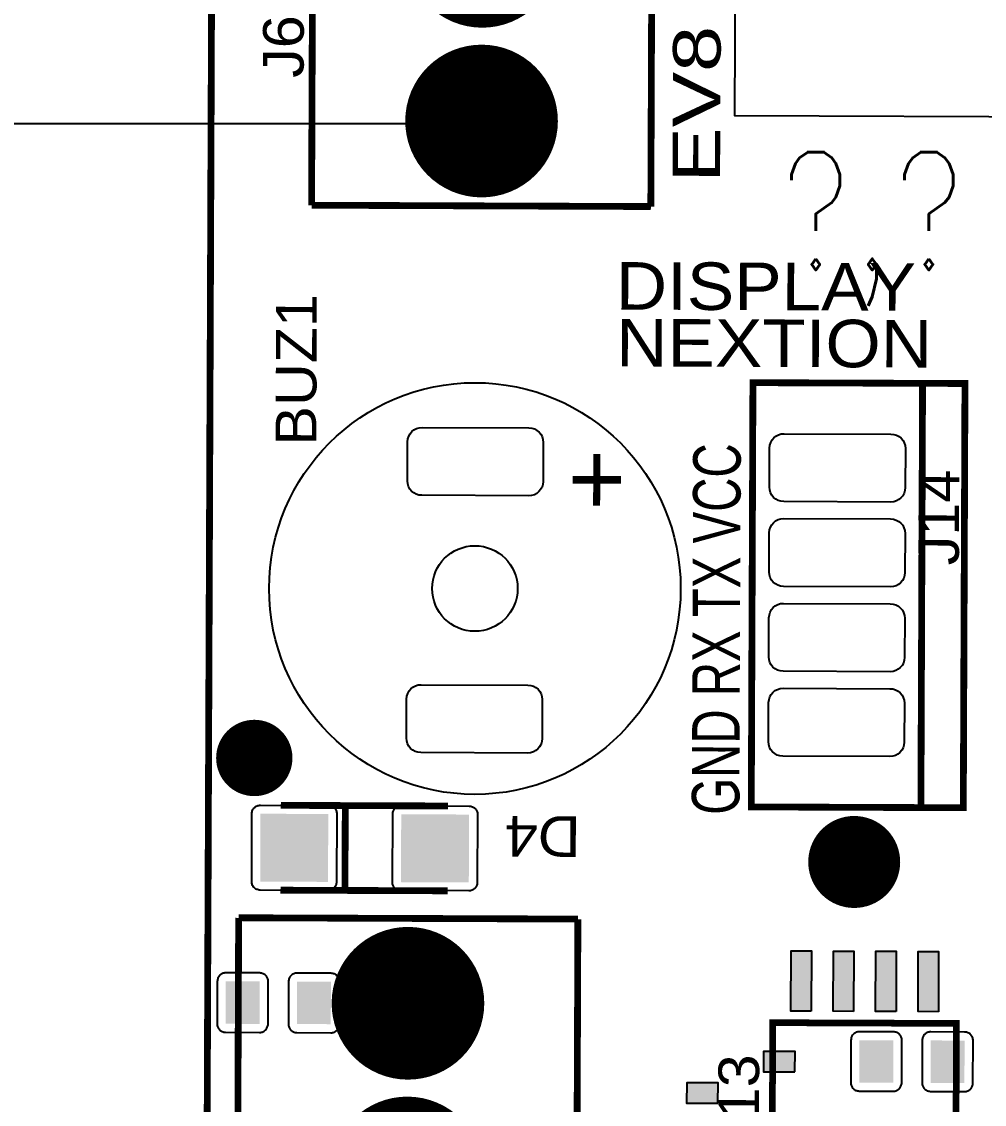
# Model space of a CAD drawing. Header units: millimetres. Extents: x 2766.7 to 2787.4, y 1526.7 to 1542.9.
# Drawn here: x 2770.462 to 2771.994, y 1532.794 to 1534.517 of the extents above; entities that cross this region are included whole.
import ezdxf
from ezdxf.enums import TextEntityAlignment as Align

# ---------------------------------------------------------------- set-up
doc = ezdxf.new("R2010")
doc.units = ezdxf.units.MM
for name, color, linetype in [('SYMS', 7, 'Continuous'), ('TAGS', 150, 'Continuous'), ('WIRES', 7, 'Continuous'), ('XREF', 7, 'Continuous')]:
    doc.layers.add(name, color=color, linetype=linetype)
doc.styles.get("Standard").update_dxf_attribs({"font": 'arial.ttf'})
doc.styles.add('WD', font='romans.shx')

# ---------------------------------------------------------------- blocks, each defined once
blk = doc.blocks.new('RPAD')
blk.add_trace([(-0.5, -0.5), (-0.5, 0.5), (0.5, -0.5), (0.5, 0.5)])
blk = doc.blocks.new('EPAD')
at = {"const_width": 0.5}
blk.add_lwpolyline([(-0.25, 0, 1), (0.25, 0, 1)], format="xyb", close=True, dxfattribs=at)
blk = doc.blocks.new('to')
for points in [[(2.3851, -0.683), (2.3851, -0.643), (2.385, -0.642), (2.3849, -0.641), (2.3846, -0.64), (2.3843, -0.6391), (2.3839, -0.6382), (2.3834, -0.6374), (2.3828, -0.6366), (2.3822, -0.6359), (2.3815, -0.6353), (2.3807, -0.6347), (2.3799, -0.6342), (2.379, -0.6338), (2.3781, -0.6335), (2.3771, -0.6332), (2.3761, -0.6331), (2.3751, -0.633), (2.3251, -0.633), (2.324, -0.6331), (2.323, -0.6332), (2.322, -0.6335), (2.3211, -0.6338), (2.3202, -0.6342), (2.3194, -0.6347), (2.3187, -0.6353), (2.318, -0.6359), (2.3173, -0.6366), (2.3167, -0.6374), (2.3162, -0.6382), (2.3158, -0.6391), (2.3155, -0.64), (2.3153, -0.641), (2.3151, -0.642), (2.3151, -0.643), (2.3151, -0.683), (2.3151, -0.6841), (2.3153, -0.6851), (2.3155, -0.686), (2.3158, -0.6869), (2.3162, -0.6878), (2.3167, -0.6886), (2.3173, -0.6894), (2.318, -0.6901), (2.3187, -0.6908), (2.3194, -0.6913), (2.3202, -0.6918), (2.3211, -0.6922), (2.322, -0.6926), (2.323, -0.6928), (2.324, -0.693), (2.3251, -0.693), (2.3751, -0.693), (2.3761, -0.693), (2.3771, -0.6928), (2.3781, -0.6926), (2.379, -0.6922), (2.3799, -0.6918), (2.3807, -0.6913), (2.3815, -0.6908), (2.3822, -0.6901), (2.3828, -0.6894), (2.3834, -0.6886), (2.3839, -0.6878), (2.3843, -0.6869), (2.3846, -0.686), (2.3849, -0.6851), (2.385, -0.6841), (2.3851, -0.683)], [(2.4828, -0.7631), (2.4828, -0.6831), (2.4829, -0.682), (2.483, -0.681), (2.4833, -0.68), (2.4836, -0.6791), (2.484, -0.6782), (2.4845, -0.6774), (2.4851, -0.6767), (2.4857, -0.6759), (2.4864, -0.6753), (2.4872, -0.6747), (2.488, -0.6742), (2.4889, -0.6738), (2.4898, -0.6735), (2.4908, -0.6733), (2.4918, -0.6731), (2.4928, -0.6731), (2.5728, -0.6731), (2.5739, -0.6731), (2.5749, -0.6733), (2.5759, -0.6735), (2.5768, -0.6738), (2.5777, -0.6742), (2.5785, -0.6747), (2.5793, -0.6753), (2.58, -0.6759), (2.5806, -0.6767), (2.5812, -0.6774), (2.5817, -0.6782), (2.5821, -0.6791), (2.5824, -0.68), (2.5826, -0.681), (2.5828, -0.682), (2.5828, -0.6831), (2.5828, -0.7631), (2.5828, -0.7641), (2.5826, -0.7651), (2.5824, -0.7661), (2.5821, -0.767), (2.5817, -0.7679), (2.5812, -0.7687), (2.5806, -0.7695), (2.58, -0.7702), (2.5793, -0.7708), (2.5785, -0.7714), (2.5777, -0.7719), (2.5768, -0.7723), (2.5759, -0.7726), (2.5749, -0.7729), (2.5739, -0.773), (2.5728, -0.7731), (2.4928, -0.7731), (2.4918, -0.773), (2.4908, -0.7729), (2.4898, -0.7726), (2.4889, -0.7723), (2.488, -0.7719), (2.4872, -0.7714), (2.4864, -0.7708), (2.4857, -0.7702), (2.4851, -0.7695), (2.4845, -0.7687), (2.484, -0.7679), (2.4836, -0.767), (2.4833, -0.7661), (2.483, -0.7651), (2.4829, -0.7641), (2.4828, -0.7631)], [(2.3851, -0.767), (2.3851, -0.727), (2.385, -0.726), (2.3849, -0.725), (2.3846, -0.724), (2.3843, -0.7231), (2.3839, -0.7222), (2.3834, -0.7214), (2.3828, -0.7206), (2.3822, -0.7199), (2.3815, -0.7193), (2.3807, -0.7187), (2.3799, -0.7182), (2.379, -0.7178), (2.3781, -0.7175), (2.3771, -0.7172), (2.3761, -0.7171), (2.3751, -0.717), (2.3251, -0.717), (2.324, -0.7171), (2.323, -0.7172), (2.322, -0.7175), (2.3211, -0.7178), (2.3202, -0.7182), (2.3194, -0.7187), (2.3187, -0.7193), (2.318, -0.7199), (2.3173, -0.7206), (2.3167, -0.7214), (2.3162, -0.7222), (2.3158, -0.7231), (2.3155, -0.724), (2.3153, -0.725), (2.3151, -0.726), (2.3151, -0.727), (2.3151, -0.767), (2.3151, -0.7681), (2.3153, -0.7691), (2.3155, -0.77), (2.3158, -0.7709), (2.3162, -0.7718), (2.3167, -0.7726), (2.3173, -0.7734), (2.318, -0.7741), (2.3187, -0.7748), (2.3194, -0.7753), (2.3202, -0.7758), (2.3211, -0.7762), (2.322, -0.7766), (2.323, -0.7768), (2.324, -0.777), (2.3251, -0.777), (2.3751, -0.777), (2.3761, -0.777), (2.3771, -0.7768), (2.3781, -0.7766), (2.379, -0.7762), (2.3799, -0.7758), (2.3807, -0.7753), (2.3815, -0.7748), (2.3822, -0.7741), (2.3828, -0.7734), (2.3834, -0.7726), (2.3839, -0.7718), (2.3843, -0.7709), (2.3846, -0.77), (2.3849, -0.7691), (2.385, -0.7681), (2.3851, -0.767)], [(2.4828, -0.9291), (2.4828, -0.8491), (2.4829, -0.848), (2.483, -0.847), (2.4833, -0.846), (2.4836, -0.8451), (2.484, -0.8442), (2.4845, -0.8434), (2.4851, -0.8427), (2.4857, -0.8419), (2.4864, -0.8413), (2.4872, -0.8407), (2.488, -0.8402), (2.4889, -0.8398), (2.4898, -0.8395), (2.4908, -0.8393), (2.4918, -0.8391), (2.4928, -0.8391), (2.5728, -0.8391), (2.5739, -0.8391), (2.5749, -0.8393), (2.5759, -0.8395), (2.5768, -0.8398), (2.5777, -0.8402), (2.5785, -0.8407), (2.5793, -0.8413), (2.58, -0.8419), (2.5806, -0.8427), (2.5812, -0.8434), (2.5817, -0.8442), (2.5821, -0.8451), (2.5824, -0.846), (2.5826, -0.847), (2.5828, -0.848), (2.5828, -0.8491), (2.5828, -0.9291), (2.5828, -0.9301), (2.5826, -0.9311), (2.5824, -0.9321), (2.5821, -0.933), (2.5817, -0.9339), (2.5812, -0.9347), (2.5806, -0.9355), (2.58, -0.9362), (2.5793, -0.9368), (2.5785, -0.9374), (2.5777, -0.9379), (2.5768, -0.9383), (2.5759, -0.9386), (2.5749, -0.9389), (2.5739, -0.939), (2.5728, -0.9391), (2.4928, -0.9391), (2.4918, -0.939), (2.4908, -0.9389), (2.4898, -0.9386), (2.4889, -0.9383), (2.488, -0.9379), (2.4872, -0.9374), (2.4864, -0.9368), (2.4857, -0.9362), (2.4851, -0.9355), (2.4845, -0.9347), (2.484, -0.9339), (2.4836, -0.933), (2.4833, -0.9321), (2.483, -0.9311), (2.4829, -0.9301), (2.4828, -0.9291)], [(2.7086, -1.0149), (2.6626, -1.0149), (2.6592, -1.0145), (2.6559, -1.0136), (2.653, -1.012), (2.6505, -1.0099), (2.6485, -1.0074), (2.6469, -1.0046), (2.646, -1.0013), (2.6456, -0.9979), (2.6456, -0.8719), (2.646, -0.8684), (2.6469, -0.8652), (2.6485, -0.8623), (2.6505, -0.8598), (2.653, -0.8577), (2.6559, -0.8562), (2.6592, -0.8552), (2.6626, -0.8549), (2.7086, -0.8549), (2.7121, -0.8552), (2.7153, -0.8562), (2.7182, -0.8577), (2.7207, -0.8598), (2.7228, -0.8623), (2.7243, -0.8652), (2.7253, -0.8684), (2.7256, -0.8719), (2.7256, -0.9979), (2.7253, -1.0013), (2.7243, -1.0046), (2.7228, -1.0074), (2.7207, -1.0099), (2.7182, -1.012), (2.7153, -1.0136), (2.7121, -1.0145), (2.7086, -1.0149)], [(3.0118, -1.0149), (2.9658, -1.0149), (2.9623, -1.0145), (2.9591, -1.0136), (2.9562, -1.012), (2.9537, -1.0099), (2.9516, -1.0074), (2.9501, -1.0046), (2.9491, -1.0013), (2.9488, -0.9979), (2.9488, -0.8719), (2.9491, -0.8684), (2.9501, -0.8652), (2.9516, -0.8623), (2.9537, -0.8598), (2.9562, -0.8577), (2.9591, -0.8562), (2.9623, -0.8552), (2.9658, -0.8549), (3.0118, -0.8549), (3.0153, -0.8552), (3.0185, -0.8562), (3.0214, -0.8577), (3.0239, -0.8598), (3.0259, -0.8623), (3.0275, -0.8652), (3.0284, -0.8684), (3.0288, -0.8719), (3.0288, -0.9979), (3.0284, -1.0013), (3.0275, -1.0046), (3.0259, -1.0074), (3.0239, -1.0099), (3.0214, -1.012), (3.0185, -1.0136), (3.0153, -1.0145), (3.0118, -1.0149)], [(2.2337, -1.2239), (2.2577, -1.2239), (2.2577, -1.1869), (2.2337, -1.1869), (2.2337, -1.2239)], [(2.2711, -1.3145), (2.2951, -1.3145), (2.2951, -1.2775), (2.2711, -1.2775), (2.2711, -1.3145)], [(2.7061, -1.4418), (2.6601, -1.4418), (2.6567, -1.4415), (2.6534, -1.4405), (2.6506, -1.439), (2.648, -1.4369), (2.646, -1.4344), (2.6444, -1.4315), (2.6435, -1.4283), (2.6431, -1.4248), (2.6431, -1.2988), (2.6435, -1.2954), (2.6444, -1.2921), (2.646, -1.2892), (2.648, -1.2867), (2.6506, -1.2847), (2.6534, -1.2831), (2.6567, -1.2822), (2.6601, -1.2818), (2.7061, -1.2818), (2.7096, -1.2822), (2.7128, -1.2831), (2.7157, -1.2847), (2.7182, -1.2867), (2.7203, -1.2892), (2.7218, -1.2921), (2.7228, -1.2954), (2.7231, -1.2988), (2.7231, -1.4248), (2.7228, -1.4283), (2.7218, -1.4315), (2.7203, -1.4344), (2.7182, -1.4369), (2.7157, -1.439), (2.7128, -1.4405), (2.7096, -1.4415), (2.7061, -1.4418)], [(2.8061, -1.4418), (2.7601, -1.4418), (2.7567, -1.4415), (2.7534, -1.4405), (2.7506, -1.439), (2.748, -1.4369), (2.746, -1.4344), (2.7444, -1.4315), (2.7435, -1.4283), (2.7431, -1.4248), (2.7431, -1.2988), (2.7435, -1.2954), (2.7444, -1.2921), (2.746, -1.2892), (2.748, -1.2867), (2.7506, -1.2847), (2.7534, -1.2831), (2.7567, -1.2822), (2.7601, -1.2818), (2.8061, -1.2818), (2.8096, -1.2822), (2.8128, -1.2831), (2.8157, -1.2847), (2.8182, -1.2867), (2.8203, -1.2892), (2.8218, -1.2921), (2.8228, -1.2954), (2.8231, -1.2988), (2.8231, -1.4248), (2.8228, -1.4283), (2.8218, -1.4315), (2.8203, -1.4344), (2.8182, -1.4369), (2.8157, -1.439), (2.8128, -1.4405), (2.8096, -1.4415), (2.8061, -1.4418)], [(2.9061, -1.4418), (2.8601, -1.4418), (2.8567, -1.4415), (2.8534, -1.4405), (2.8506, -1.439), (2.848, -1.4369), (2.846, -1.4344), (2.8444, -1.4315), (2.8435, -1.4283), (2.8431, -1.4248), (2.8431, -1.2988), (2.8435, -1.2954), (2.8444, -1.2921), (2.846, -1.2892), (2.848, -1.2867), (2.8506, -1.2847), (2.8534, -1.2831), (2.8567, -1.2822), (2.8601, -1.2818), (2.9061, -1.2818), (2.9096, -1.2822), (2.9128, -1.2831), (2.9157, -1.2847), (2.9182, -1.2867), (2.9203, -1.2892), (2.9218, -1.2921), (2.9228, -1.2954), (2.9231, -1.2988), (2.9231, -1.4248), (2.9228, -1.4283), (2.9218, -1.4315), (2.9203, -1.4344), (2.9182, -1.4369), (2.9157, -1.439), (2.9128, -1.4405), (2.9096, -1.4415), (2.9061, -1.4418)], [(3.0061, -1.4418), (2.9601, -1.4418), (2.9567, -1.4415), (2.9534, -1.4405), (2.9506, -1.439), (2.948, -1.4369), (2.946, -1.4344), (2.9444, -1.4315), (2.9435, -1.4283), (2.9431, -1.4248), (2.9431, -1.2988), (2.9435, -1.2954), (2.9444, -1.2921), (2.946, -1.2892), (2.948, -1.2867), (2.9506, -1.2847), (2.9534, -1.2831), (2.9567, -1.2822), (2.9601, -1.2818), (3.0061, -1.2818), (3.0096, -1.2822), (3.0128, -1.2831), (3.0157, -1.2847), (3.0182, -1.2867), (3.0203, -1.2892), (3.0218, -1.2921), (3.0228, -1.2954), (3.0231, -1.2988), (3.0231, -1.4248), (3.0228, -1.4283), (3.0218, -1.4315), (3.0203, -1.4344), (3.0182, -1.4369), (3.0157, -1.439), (3.0128, -1.4405), (3.0096, -1.4415), (3.0061, -1.4418)], [(2.3426, -1.3334), (2.3426, -1.3094), (2.4136, -1.3094), (2.4136, -1.3334), (2.3426, -1.3334)], [(2.3426, -1.3834), (2.3426, -1.3594), (2.4136, -1.3594), (2.4136, -1.3834), (2.3426, -1.3834)], [(2.3187, -1.4304), (2.3187, -1.3904), (2.3187, -1.3894), (2.3185, -1.3884), (2.3183, -1.3874), (2.318, -1.3865), (2.3175, -1.3856), (2.317, -1.3848), (2.3165, -1.384), (2.3158, -1.3833), (2.3151, -1.3827), (2.3144, -1.3821), (2.3135, -1.3816), (2.3127, -1.3812), (2.3117, -1.3808), (2.3108, -1.3806), (2.3098, -1.3805), (2.3087, -1.3804), (2.2587, -1.3804), (2.2577, -1.3805), (2.2567, -1.3806), (2.2557, -1.3808), (2.2548, -1.3812), (2.2539, -1.3816), (2.2531, -1.3821), (2.2523, -1.3827), (2.2516, -1.3833), (2.251, -1.384), (2.2504, -1.3848), (2.2499, -1.3856), (2.2495, -1.3865), (2.2492, -1.3874), (2.2489, -1.3884), (2.2488, -1.3894), (2.2487, -1.3904), (2.2487, -1.4304), (2.2488, -1.4314), (2.2489, -1.4325), (2.2492, -1.4334), (2.2495, -1.4343), (2.2499, -1.4352), (2.2504, -1.436), (2.251, -1.4368), (2.2516, -1.4375), (2.2523, -1.4382), (2.2531, -1.4387), (2.2539, -1.4392), (2.2548, -1.4396), (2.2557, -1.44), (2.2567, -1.4402), (2.2577, -1.4404), (2.2587, -1.4404), (2.3087, -1.4404), (2.3098, -1.4404), (2.3108, -1.4402), (2.3117, -1.44), (2.3127, -1.4396), (2.3135, -1.4392), (2.3144, -1.4387), (2.3151, -1.4382), (2.3158, -1.4375), (2.3165, -1.4368), (2.317, -1.436), (2.3175, -1.4352), (2.318, -1.4343), (2.3183, -1.4334), (2.3185, -1.4325), (2.3187, -1.4314), (2.3187, -1.4304)], [(2.3426, -1.4334), (2.3426, -1.4094), (2.4136, -1.4094), (2.4136, -1.4334), (2.3426, -1.4334)]]:
    blk.add_lwpolyline(points, close=True)
at = {"const_width": 0.008}
for points in [[(2.4501, -1.0579), (2.4501, -0.6579)], [(2.4501, -1.0579), (2.4501, -0.6579)], [(2.4501, -1.0579), (2.4501, -0.6579)], [(2.4828, -0.9041), (2.4828, -0.7071)], [(2.4828, -0.9041), (2.4828, -0.7071)], [(2.4828, -0.9041), (2.4828, -0.7071)], [(2.5828, -0.7071), (2.5828, -0.9041)], [(2.5828, -0.7071), (2.5828, -0.9041)], [(2.5828, -0.7071), (2.5828, -0.9041)], [(3.2902, -0.7406), (3.2902, -1.1406)], [(3.2902, -0.7406), (3.6902, -0.7406)], [(3.2902, -0.7406), (3.2902, -1.1406)], [(3.2902, -0.7406), (3.6902, -0.7406)], [(3.2902, -0.7406), (3.2902, -1.1406)], [(3.2902, -0.7406), (3.6902, -0.7406)], [(2.4828, -0.7831), (2.5828, -0.7831)], [(2.4828, -0.7831), (2.5828, -0.7831)], [(2.4828, -0.7831), (2.5828, -0.7831)], [(3.2902, -1.1406), (3.6902, -1.1406)], [(3.2902, -1.1406), (3.6902, -1.1406)], [(3.2902, -1.1406), (3.6902, -1.1406)]]:
    blk.add_lwpolyline(points, dxfattribs=at)
for radius in [0.2426, 0.2426, 0.2426, 0.0504, 0.0504, 0.0504]:
    blk.add_circle((2.8392, -0.9349), radius)
for p, xscale, yscale in [((2.6385, -0.6756), 0.09, 0.09), ((2.1501, -0.8579), 0.18, 0.18), ((2.3501, -0.8579), 0.18, 0.18), ((3.3902, -0.9406), 0.18, 0.18), ((3.5902, -0.9406), 0.18, 0.18), ((2.5187, -1.3834), 0.108425, 0.108425)]:
    blk.add_blockref('EPAD', p, dxfattribs=dict(xscale=xscale, yscale=yscale))
for p, xscale, yscale, rotation in [((2.3501, -0.663), 0.04, 0.05, 270), ((2.5328, -0.7231), 0.08, 0.08, 90), ((2.3501, -0.747), 0.04, 0.05, 270), ((2.5328, -0.8891), 0.08, 0.08, 90), ((2.2457, -1.2054), 0.024, 0.037, 180), ((2.2831, -1.296), 0.024, 0.037, 180), ((2.3781, -1.3214), 0.024, 0.071, 90), ((2.3781, -1.3714), 0.024, 0.071, 90), ((2.2837, -1.4104), 0.04, 0.05, 270), ((2.3781, -1.4214), 0.024, 0.071, 90)]:
    blk.add_blockref('RPAD', p, dxfattribs=dict(xscale=xscale, yscale=yscale, rotation=rotation))
for s, height, width, p in [('J6', 0.048, 1.041667, (3.4402, -0.7306)), ('J6', 0.048, 1.041667, (3.4402, -0.7306)), ('J6', 0.048, 1.041667, (3.4402, -0.7306)), ('BUZ1', 0.048, 1.041667, (3.0069, -0.7472)), ('BUZ1', 0.048, 1.041667, (3.0069, -0.7472)), ('BUZ1', 0.048, 1.041667, (3.0069, -0.7472)), ('EV8 N', 0.056, 1.25, (3.3186, -1.2221)), ('EV8 N', 0.056, 1.25, (3.3186, -1.2221)), ('EV8 N', 0.056, 1.25, (3.3186, -1.2221)), ('GND RX TX VCC', 0.056, 0.714286, (2.5737, -1.2477)), ('GND RX TX VCC', 0.056, 0.714286, (2.5737, -1.2477)), ('GND RX TX VCC', 0.056, 0.714286, (2.5737, -1.2477)), ('U13', 0.048, 1.041667, (2.1633, -1.2723)), ('U13', 0.048, 1.041667, (2.1633, -1.2723)), ('U13', 0.048, 1.041667, (2.1633, -1.2723))]:
    blk.add_text(s, height=height, dxfattribs=dict(width=width)).set_placement(p)
for s, height, rotation, width, p in [('D4', 0.048, 90, 1.041667, (2.5713, -1.0608)), ('D4', 0.048, 90, 1.041667, (2.5713, -1.0608)), ('D4', 0.048, 90, 1.041667, (2.5713, -1.0608)), ('+', 0.08, 180, 1.125, (3.0045, -1.0394)), ('+', 0.08, 180, 1.125, (3.0045, -1.0394)), ('+', 0.08, 180, 1.125, (3.0045, -1.0394))]:
    blk.add_text(s, height=height, rotation=rotation, dxfattribs=dict(width=width)).set_placement(p)
blk = doc.blocks.new('tarjeta AUT')
for points, const_width in [([(0.4144, -3.6276), (7.0798, -3.6276), (7.0798, -0.4859), (0.4144, -0.4859), (0.4144, -3.6276)], 0.008), ([(0.4144, -3.6276), (7.0798, -3.6276), (7.0798, -0.4859), (0.4144, -0.4859), (0.4144, -3.6276)], 0.008), ([(0.4144, -3.6276), (7.0798, -3.6276), (7.0798, -0.4859), (0.4144, -0.4859), (0.4144, -3.6276)], 0.008), ([(0.7136, -0.9221), (0.7136, -0.5221), (2.3136, -0.5221)], 0.008), ([(0.7136, -0.9221), (0.7136, -0.5221), (2.3136, -0.5221)], 0.008), ([(0.7136, -0.9221), (0.7136, -0.5221), (2.3136, -0.5221)], 0.008), ([(2.3136, -0.9221), (0.7136, -0.9221)], 0.008), ([(2.3136, -0.9221), (0.7136, -0.9221)], 0.008), ([(2.3136, -0.9221), (0.7136, -0.9221)], 0.008), ([(2.4467, -1.376), (2.9467, -1.376), (2.9467, -1.126), (2.4467, -1.126), (2.4467, -1.376)], 0.008), ([(2.4467, -1.376), (2.9467, -1.376), (2.9467, -1.126), (2.4467, -1.126), (2.4467, -1.376)], 0.008), ([(2.4467, -1.376), (2.9467, -1.376), (2.9467, -1.126), (2.4467, -1.126), (2.4467, -1.376)], 0.008), ([(2.0114, -1.3689), (2.1925, -1.3689), (2.1925, -1.1523), (2.0114, -1.1523), (2.0114, -1.3689)], 0.00787), ([(2.0114, -1.3689), (2.1925, -1.3689), (2.1925, -1.1523), (2.0114, -1.1523), (2.0114, -1.3689)], 0.00787), ([(2.0114, -1.3689), (2.1925, -1.3689), (2.1925, -1.1523), (2.0114, -1.1523), (2.0114, -1.3689)], 0.00787), ([(2.9467, -1.326), (2.4467, -1.326)], 0.008), ([(2.9467, -1.326), (2.4467, -1.326)], 0.008), ([(2.9467, -1.326), (2.4467, -1.326)], 0.008)]:
    blk.add_lwpolyline(points, dxfattribs=dict(const_width=const_width))
blk.add_lwpolyline([(3.5302, -1.9024), (3.5302, -1.1031), (3.2616, -1.1031), (3.2616, -1.9024), (3.5302, -1.9024)])
for points in [[(2.2062, -1.3476), (2.2062, -1.3236), (2.2772, -1.3236), (2.2772, -1.3476), (2.2062, -1.3476)], [(2.1823, -1.3786), (2.1823, -1.3386), (2.1823, -1.3376), (2.1821, -1.3366), (2.1819, -1.3356), (2.1815, -1.3347), (2.1811, -1.3338), (2.1806, -1.333), (2.1801, -1.3322), (2.1794, -1.3315), (2.1787, -1.3309), (2.1779, -1.3303), (2.1771, -1.3298), (2.1762, -1.3294), (2.1753, -1.3291), (2.1744, -1.3288), (2.1733, -1.3287), (2.1723, -1.3286), (2.1223, -1.3286), (2.1213, -1.3287), (2.1203, -1.3288), (2.1193, -1.3291), (2.1184, -1.3294), (2.1175, -1.3298), (2.1167, -1.3303), (2.1159, -1.3309), (2.1152, -1.3315), (2.1146, -1.3322), (2.114, -1.333), (2.1135, -1.3338), (2.1131, -1.3347), (2.1128, -1.3356), (2.1125, -1.3366), (2.1124, -1.3376), (2.1123, -1.3386), (2.1123, -1.3786), (2.1124, -1.3797), (2.1125, -1.3807), (2.1128, -1.3816), (2.1131, -1.3825), (2.1135, -1.3834), (2.114, -1.3842), (2.1146, -1.385), (2.1152, -1.3857), (2.1159, -1.3864), (2.1167, -1.3869), (2.1175, -1.3874), (2.1184, -1.3878), (2.1193, -1.3882), (2.1203, -1.3884), (2.1213, -1.3886), (2.1223, -1.3886), (2.1723, -1.3886), (2.1733, -1.3886), (2.1744, -1.3884), (2.1753, -1.3882), (2.1762, -1.3878), (2.1771, -1.3874), (2.1779, -1.3869), (2.1787, -1.3864), (2.1794, -1.3857), (2.1801, -1.385), (2.1806, -1.3842), (2.1811, -1.3834), (2.1815, -1.3825), (2.1819, -1.3816), (2.1821, -1.3807), (2.1823, -1.3797), (2.1823, -1.3786)]]:
    blk.add_lwpolyline(points, close=True)
blk.add_blockref('to', (-0.1364, 0.1358))
for p, xscale, yscale, rotation in [((2.2417, -1.3356), 0.024, 0.071, 90), ((2.1473, -1.3586), 0.04, 0.05, 270)]:
    blk.add_blockref('RPAD', p, dxfattribs=dict(xscale=xscale, yscale=yscale, rotation=rotation))
at = {"width": 1.071429}
for s, p in [('NEXTION', (2.9653, -0.9645)), ('NEXTION', (2.9653, -0.9645)), ('NEXTION', (2.9653, -0.9645)), ('DISPLAY', (3.0322, -0.9638)), ('DISPLAY', (3.0322, -0.9638)), ('DISPLAY', (3.0322, -0.9638))]:
    blk.add_text(s, height=0.056, rotation=270, dxfattribs=at).set_placement(p)
at = {"width": 1.041667}
blk.add_text('J14', height=0.048, dxfattribs=at).set_placement((2.7324, -1.3697))
blk.add_text('J14', height=0.048, dxfattribs=at).set_placement((2.7324, -1.3697))
blk.add_text('J14', height=0.048, dxfattribs=at).set_placement((2.7324, -1.3697))
blk = doc.blocks.new('HMS1')
blk.add_circle((0, 0), 0.15625)
at = {"style": 'WD'}
for tag, height, width, p in [('INST', 0.0625, 0.7, (0.00552, 0.42855)), ('LOC', 0.0625, 0.7, (0.00552, 0.34375)), ('TAG1', 0.10938, 0.9, (0, 0.20238))]:
    blk.add_attdef(tag, text='', height=height, dxfattribs=dict(at, width=width)).set_placement(p, align=Align.CENTER)
at = {"style": 'WD', "flags": 9}
blk.add_attdef('FAMILY', text='', height=0.01, dxfattribs=at).set_placement((-0.00528, 0.16982), align=Align.CENTER)
at = {"linetype": 'Continuous', "style": 'WD', "flags": 1}
for tag, p in [('CAT', (0, 0.15931)), ('MFG', (0, 0.14045))]:
    blk.add_attdef(tag, text='', height=0.01, dxfattribs=at).set_placement(p, align=Align.MIDDLE)
at = {"style": 'WD'}
for tag, p, height, width in [('DESC1', (1.12604, 0.06005), 0.10938, 0.9), ('DESC2', (1.12604, -0.08276), 0.10938, 0.9), ('DESC3', (1.12604, -0.22557), 0.10938, 0.9), ('XREFNO', (1.32511, -0.39281), 0.09375, 0.8), ('XREFNC', (1.31506, -0.51646), 0.09375, 0.8)]:
    blk.add_attdef(tag, p, '', height=height, dxfattribs=dict(at, width=width))
at = {"linetype": 'Continuous', "style": 'WD', "flags": 9}
blk.add_attdef('ASSYCODE', text='', height=0.01, dxfattribs=at).set_placement((0.00038, 0.11295), align=Align.CENTER)
at = {"style": 'WD', "flags": 1}
for tag, p in [('X4TERM01', (-0.15625, 0)), ('X1TERM02', (0.15625, 0))]:
    blk.add_attdef(tag, p, '', height=0.01094, dxfattribs=at)
at = {"linetype": 'Continuous', "style": 'WD'}
blk.add_attdef('TERM01', text='', height=0.0625, dxfattribs=at).set_placement((-0.2, -0.03493), align=Align.TOP_RIGHT)
blk.add_attdef('TERM02', text='', height=0.0625, dxfattribs=at).set_placement((0.2, -0.03493), align=Align.TOP_LEFT)
at = {"style": 'WD', "width": 0.8, "flags": 8}
for tag, p in [('NO', (1.12331, -0.39281)), ('NC', (1.12073, -0.51646))]:
    blk.add_attdef(tag, p, '', height=0.09375, dxfattribs=at)

msp = doc.modelspace()

# ---------------------------------------------------------------- linework, layer by layer
at = {"layer": 'WIRES'}
msp.add_line((2770.3269, 1534.3552), (2771.1891, 1534.3552), dxfattribs=at)

# ---------------------------------------------------------------- block references
at = {"xscale": 1.350124867074582, "yscale": 1.350124867074582, "zscale": 1.350124867074582, "rotation": 89.77504890590232}
msp.add_blockref('tarjeta AUT', (2770.0899, 1529.9702), dxfattribs=at)
at = {"layer": 'SYMS', "color": 0}
ref = msp.add_blockref('HMS1', (2769.0177, 1534.9075), dxfattribs=dict(at, xscale=2, yscale=2, zscale=2))
ref.add_attrib('XREFNO', '?,?', (2771.6679, 1534.1219), dxfattribs={"layer": 'XREF', "height": 0.1875, "style": 'WD', "width": 0.8})
ref.add_attrib('TAG1', 'M2', dxfattribs={"layer": 'TAGS', "color": 250, "height": 0.21875, "style": 'WD', "width": 0.9}).set_placement((2769.5874, 1534.989), align=Align.CENTER)

doc.saveas('drawing.dxf')
